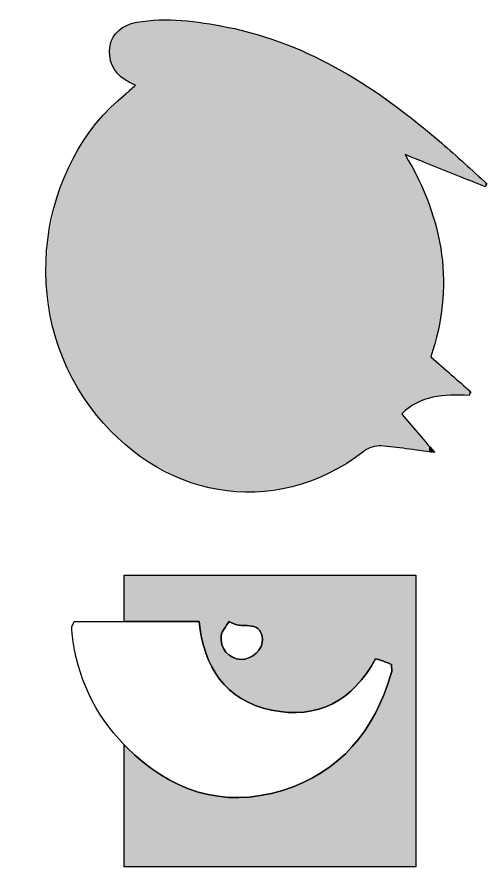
# Model space of a CAD drawing. Extents: x -31 to 92, y -55 to 26.
# Drawn here: x -7.27 to 14.32, y -53.03 to -13.97 of the extents above; entities that cross this region are included whole.
import ezdxf

# ---------------------------------------------------------------- set-up
doc = ezdxf.new("R2010")
doc.units = 0
doc.layers.add('LAYER_1', color=7, linetype='CONTINUOUS')

# ---------------------------------------------------------------- blocks, each defined once
blk = doc.blocks.new('*U2')
at = {"layer": 'LAYER_1', "color": 7, "extrusion": (0, 0, -1)}
for points in [[(2.352, -41.744), (2.352, -39.629), (2.246, -41.744)], [(2.246, -41.744), (2.352, -39.629), (2.246, -39.629)], [(2.246, -41.744), (2.246, -39.629), (1.475, -41.744)], [(1.475, -41.744), (2.246, -39.629), (1.475, -39.629)], [(1.475, -41.744), (1.475, -39.629), (0.668, -41.744)], [(0.668, -41.744), (1.475, -39.629), (0.668, -39.629)], [(0.668, -41.744), (0.668, -39.629), (-0.175, -41.744)], [(-0.175, -41.744), (0.668, -39.629), (-0.175, -39.629)], [(-0.175, -41.744), (-0.175, -39.629), (-1.054, -41.744)], [(-1.054, -41.744), (-0.175, -39.629), (-1.054, -39.629)], [(-1.054, -41.744), (-1.054, -39.629), (-1.087, -41.744)], [(-1.087, -41.744), (-1.054, -39.629), (-1.087, -39.629)], [(-1.201, -42.5), (-1.087, -39.629), (-1.201, -39.629)], [(-1.395, -43.199), (-1.201, -39.629), (-1.395, -39.629)], [(-1.67, -43.833), (-1.395, -39.629), (-1.67, -39.629)], [(-1.968, -44.298), (-1.67, -39.629), (-1.968, -39.629)], [(-2.032, -44.398), (-1.968, -39.629), (-2.032, -39.629)], [(-2.094, -44.465), (-2.032, -39.629), (-2.094, -39.629)], [(-2.094, -42.504), (-2.094, -39.629), (-2.097, -42.467)], [(-2.097, -42.467), (-2.094, -39.629), (-2.097, -39.629)], [(-2.097, -42.467), (-2.097, -39.629), (-2.103, -42.398)], [(-2.103, -42.398), (-2.097, -39.629), (-2.103, -39.629)], [(-2.103, -42.398), (-2.103, -39.629), (-2.111, -42.361)], [(-2.111, -42.361), (-2.103, -39.629), (-2.111, -39.629)], [(-2.111, -42.361), (-2.111, -39.629), (-2.121, -42.321)], [(-2.121, -42.321), (-2.111, -39.629), (-2.121, -39.629)], [(-2.121, -42.321), (-2.121, -39.629), (-2.135, -42.284)], [(-2.135, -42.284), (-2.121, -39.629), (-2.135, -39.629)], [(-2.135, -42.284), (-2.135, -39.629), (-2.151, -42.244)], [(-2.151, -42.244), (-2.135, -39.629), (-2.151, -39.629)], [(-2.151, -42.244), (-2.151, -39.629), (-2.169, -42.214)], [(-2.169, -42.214), (-2.151, -39.629), (-2.169, -39.629)], [(-2.169, -42.214), (-2.169, -39.629), (-2.212, -42.141)], [(-2.212, -42.141), (-2.169, -39.629), (-2.212, -39.629)], [(-2.212, -42.141), (-2.212, -39.629), (-2.242, -42.09)], [(-2.242, -42.09), (-2.212, -39.629), (-2.242, -39.629)], [(-2.242, -42.09), (-2.242, -39.629), (-2.263, -42.058)], [(-2.263, -42.058), (-2.242, -39.629), (-2.263, -39.629)], [(-2.263, -42.058), (-2.263, -39.629), (-2.323, -41.97)], [(-2.323, -41.97), (-2.263, -39.629), (-2.323, -39.629)], [(-2.323, -41.97), (-2.323, -39.629), (-2.389, -41.871)], [(-2.389, -41.871), (-2.323, -39.629), (-2.389, -39.629)], [(-2.389, -41.871), (-2.389, -39.629), (-2.462, -41.763)], [(-2.462, -41.763), (-2.389, -39.629), (-2.462, -39.629)], [(-2.462, -41.763), (-2.462, -39.629), (-2.474, -41.746)], [(-2.474, -41.746), (-2.462, -39.629), (-2.474, -39.629)], [(-2.484, -41.753), (-2.474, -39.629), (-2.484, -39.629)], [(-2.541, -41.789), (-2.484, -39.629), (-2.541, -39.629)], [(-2.581, -41.816), (-2.541, -39.629), (-2.581, -39.629)], [(-2.625, -41.835), (-2.581, -39.629), (-2.625, -39.629)], [(-2.695, -41.866), (-2.625, -39.629), (-2.695, -39.629)], [(-2.714, -41.871), (-2.695, -39.629), (-2.714, -39.629)], [(-2.807, -41.897), (-2.714, -39.629), (-2.807, -39.629)], [(-2.812, -41.899), (-2.807, -39.629), (-2.812, -39.629)], [(-2.903, -41.915), (-2.812, -39.629), (-2.903, -39.629)], [(-2.919, -41.917), (-2.903, -39.629), (-2.919, -39.629)], [(-2.932, -41.92), (-2.919, -39.629), (-2.932, -39.629)], [(-3.003, -41.924), (-2.932, -39.629), (-3.003, -39.629)], [(-3.03, -41.926), (-3.003, -39.629), (-3.03, -39.629)], [(-3.097, -41.93), (-3.03, -39.629), (-3.097, -39.629)], [(-3.192, -41.936), (-3.097, -39.629), (-3.192, -39.629)], [(-3.285, -41.942), (-3.192, -39.629), (-3.285, -39.629)], [(-3.377, -41.948), (-3.285, -39.629), (-3.377, -39.629)], [(-3.407, -41.95), (-3.377, -39.629), (-3.407, -39.629)], [(-3.467, -41.957), (-3.407, -39.629), (-3.467, -39.629)], [(-3.516, -41.963), (-3.467, -39.629), (-3.516, -39.629)], [(-3.552, -41.971), (-3.516, -39.629), (-3.552, -39.629)], [(-3.618, -41.986), (-3.552, -39.629), (-3.618, -39.629)], [(-3.633, -41.992), (-3.618, -39.629), (-3.633, -39.629)], [(-3.673, -42.008), (-3.633, -39.629), (-3.673, -39.629)], [(-3.709, -42.021), (-3.673, -39.629), (-3.709, -39.629)], [(-3.712, -42.023), (-3.709, -39.629), (-3.712, -39.629)], [(-3.778, -42.065), (-3.712, -39.629), (-3.778, -39.629)], [(-3.795, -42.076), (-3.778, -39.629), (-3.795, -39.629)], [(-3.839, -42.122), (-3.795, -39.629), (-3.839, -39.629)], [(-3.868, -42.152), (-3.839, -39.629), (-3.868, -39.629)], [(-3.893, -42.194), (-3.868, -39.629), (-3.893, -39.629)], [(-3.905, -42.214), (-3.893, -39.629), (-3.905, -39.629)], [(-3.927, -42.252), (-3.905, -39.629), (-3.927, -39.629)], [(-3.936, -42.28), (-3.927, -39.629), (-3.936, -39.629)], [(-3.97, -42.377), (-3.936, -39.629), (-3.97, -39.629)], [(-3.971, -42.38), (-3.97, -39.629), (-3.971, -39.629)], [(-3.992, -42.502), (-3.971, -39.629), (-3.992, -39.629)], [(-3.999, -42.541), (-3.992, -39.629), (-3.999, -39.629)], [(-4.002, -42.634), (-3.999, -39.629), (-4.002, -39.629)], [(-4.418, -45.825), (-4.002, -39.629), (-4.418, -39.629)], [(-4.926, -45.895), (-4.418, -39.629), (-4.926, -39.629)], [(-5.191, -45.932), (-4.926, -39.629), (-5.191, -39.629)], [(-5.191, -45.932), (-5.191, -39.629), (-5.871, -45.918)], [(-5.871, -45.918), (-5.191, -39.629), (-5.871, -39.629)], [(-5.871, -45.918), (-5.871, -39.629), (-5.915, -45.917)], [(-5.915, -45.917), (-5.871, -39.629), (-5.915, -39.629)], [(-5.915, -45.917), (-5.915, -39.629), (-6.591, -45.783)], [(-6.591, -45.783), (-5.915, -39.629), (-6.591, -39.629)], [(-6.591, -45.783), (-6.591, -39.629), (-6.718, -45.733)], [(-6.718, -45.733), (-6.591, -39.629), (-6.718, -39.629)], [(-6.718, -45.733), (-6.718, -39.629), (-7.215, -45.535)], [(-7.215, -45.535), (-6.718, -39.629), (-7.215, -39.629)], [(-7.215, -45.535), (-7.215, -39.629), (-7.469, -45.376)], [(-7.469, -45.376), (-7.215, -39.629), (-7.469, -39.629)], [(-7.469, -45.376), (-7.469, -39.629), (-7.789, -45.176)], [(-7.789, -45.176), (-7.469, -39.629), (-7.789, -39.629)], [(-7.789, -45.176), (-7.789, -39.629), (-8.129, -44.872)], [(-8.129, -44.872), (-7.789, -39.629), (-8.129, -39.629)], [(-8.129, -44.872), (-8.129, -39.629), (-8.31, -44.71)], [(-8.31, -44.71), (-8.129, -39.629), (-8.31, -39.629)], [(-8.31, -44.71), (-8.31, -39.629), (-8.701, -44.236)], [(-8.701, -44.236), (-8.31, -39.629), (-8.701, -39.629)], [(-8.701, -44.236), (-8.701, -39.629), (-8.779, -44.141)], [(-8.779, -44.141), (-8.701, -39.629), (-8.779, -39.629)], [(-8.779, -44.141), (-8.779, -39.629), (-9.188, -43.48)], [(-9.188, -43.48), (-8.779, -39.629), (-9.188, -39.629)], [(-9.188, -43.48), (-9.188, -39.629), (-9.193, -43.473)], [(-9.193, -43.473), (-9.188, -39.629), (-9.193, -39.629)], [(-9.398, -43.514), (-9.193, -39.629), (-9.398, -39.629)], [(-9.595, -43.593), (-9.398, -39.629), (-9.595, -39.629)], [(-9.923, -43.724), (-9.595, -39.629), (-9.923, -39.629)], [(-9.927, -43.726), (-9.923, -39.629), (-9.927, -39.629)], [(-9.927, -53.034), (-9.927, -39.629), (-11.054, -53.034)], [(-11.054, -53.034), (-9.927, -39.629), (-11.054, -39.629)], [(-2.097, -44.468), (-2.094, -42.504), (-2.097, -42.609)], [(-2.103, -44.474), (-2.097, -42.609), (-2.103, -42.649)], [(-2.111, -44.483), (-2.103, -42.649), (-2.111, -42.71)], [(-2.121, -44.493), (-2.111, -42.71), (-2.121, -42.748)], [(-2.135, -44.509), (-2.121, -42.748), (-2.135, -42.808)], [(-2.151, -44.526), (-2.135, -42.808), (-2.151, -42.852)], [(-2.169, -44.546), (-2.151, -42.852), (-2.169, -42.902)], [(-2.212, -44.592), (-2.169, -42.902), (-2.212, -42.991)], [(-2.242, -44.624), (-2.212, -42.991), (-2.242, -43.04)], [(-2.263, -44.647), (-2.242, -43.04), (-2.263, -43.075)], [(-2.323, -44.711), (-2.263, -43.075), (-2.323, -43.154)], [(-2.389, -44.783), (-2.323, -43.154), (-2.389, -43.225)], [(-2.462, -44.861), (-2.389, -43.225), (-2.462, -43.29)], [(-2.474, -44.874), (-2.462, -43.29), (-2.474, -43.298)], [(-2.484, -44.886), (-2.474, -43.298), (-2.484, -43.306)], [(-2.541, -44.927), (-2.484, -43.306), (-2.541, -43.347)], [(-2.581, -44.958), (-2.541, -43.347), (-2.581, -43.37)], [(-2.625, -44.99), (-2.581, -43.37), (-2.625, -43.395)], [(-2.695, -45.042), (-2.625, -43.395), (-2.695, -43.427)], [(-2.714, -45.056), (-2.695, -43.427), (-2.714, -43.435)], [(-2.807, -45.125), (-2.714, -43.435), (-2.807, -43.465)], [(-2.812, -45.129), (-2.807, -43.465), (-2.812, -43.467)], [(-2.903, -45.196), (-2.812, -43.467), (-2.903, -43.486)], [(-2.919, -45.208), (-2.903, -43.486), (-2.919, -43.487)], [(-2.932, -45.218), (-2.919, -43.487), (-2.932, -43.489)], [(-3.003, -45.27), (-2.932, -43.489), (-3.003, -43.495)], [(-9.923, -53.034), (-9.923, -44.14), (-9.927, -53.034)], [(-9.595, -53.034), (-9.595, -45.089), (-9.923, -53.034)], [(-9.398, -53.034), (-9.398, -45.515), (-9.595, -53.034)], [(-9.188, -53.034), (-9.188, -45.968), (-9.193, -53.034)], [(-9.193, -53.034), (-9.193, -45.959), (-9.398, -53.034)], [(-8.701, -53.034), (-8.701, -46.773), (-8.779, -53.034)], [(-8.779, -53.034), (-8.779, -46.645), (-9.188, -53.034)], [(-8.31, -53.034), (-8.31, -47.269), (-8.701, -53.034)], [(2.352, -53.034), (2.352, -47.417), (2.246, -53.034)], [(2.246, -53.034), (2.352, -47.417), (2.246, -47.53)], [(2.246, -53.034), (2.246, -47.53), (1.475, -53.034)], [(1.475, -53.034), (2.246, -47.53), (1.475, -48.22)], [(-8.129, -53.034), (-8.129, -47.499), (-8.31, -53.034)], [(-7.789, -53.034), (-7.789, -47.83), (-8.129, -53.034)], [(1.475, -53.034), (1.475, -48.22), (0.668, -53.034)], [(0.668, -53.034), (1.475, -48.22), (0.668, -48.798)], [(-7.215, -53.034), (-7.215, -48.327), (-7.469, -53.034)], [(-7.469, -53.034), (-7.469, -48.141), (-7.789, -53.034)], [(0.668, -53.034), (0.668, -48.798), (-0.175, -53.034)], [(-0.175, -53.034), (0.668, -48.798), (-0.175, -49.256)], [(-6.591, -53.034), (-6.591, -48.763), (-6.718, -53.034)], [(-6.718, -53.034), (-6.718, -48.694), (-7.215, -53.034)], [(-5.871, -53.034), (-5.871, -49.152), (-5.915, -53.034)], [(-5.915, -53.034), (-5.915, -49.128), (-6.591, -53.034)], [(-0.175, -53.034), (-0.175, -49.256), (-1.054, -53.034)], [(-1.054, -53.034), (-0.175, -49.256), (-1.054, -49.588)], [(-1.054, -53.034), (-1.054, -49.588), (-1.087, -53.034)], [(-1.087, -53.034), (-1.054, -49.588), (-1.087, -49.595)], [(-1.087, -53.034), (-1.087, -49.595), (-1.201, -53.034)], [(-1.201, -53.034), (-1.087, -49.595), (-1.201, -49.62)], [(-4.926, -53.034), (-4.926, -49.512), (-5.191, -53.034)], [(-5.191, -53.034), (-5.191, -49.412), (-5.871, -53.034)], [(-1.201, -53.034), (-1.201, -49.62), (-1.395, -53.034)], [(-1.395, -53.034), (-1.201, -49.62), (-1.395, -49.662)], [(-1.395, -53.034), (-1.395, -49.662), (-1.67, -53.034)], [(-1.67, -53.034), (-1.395, -49.662), (-1.67, -49.722)], [(-1.67, -53.034), (-1.67, -49.722), (-1.968, -53.034)], [(-1.968, -53.034), (-1.67, -49.722), (-1.968, -49.786)], [(-1.968, -53.034), (-1.968, -49.786), (-2.032, -53.034)], [(-2.032, -53.034), (-1.968, -49.786), (-2.032, -49.79)], [(-2.032, -53.034), (-2.032, -49.79), (-2.094, -53.034)], [(-2.094, -53.034), (-2.032, -49.79), (-2.094, -49.794)], [(-2.094, -53.034), (-2.094, -49.794), (-2.097, -53.034)], [(-2.097, -53.034), (-2.094, -49.794), (-2.097, -49.794)], [(-2.097, -53.034), (-2.097, -49.794), (-2.103, -53.034)], [(-2.103, -53.034), (-2.097, -49.794), (-2.103, -49.795)], [(-2.103, -53.034), (-2.103, -49.795), (-2.111, -53.034)], [(-2.111, -53.034), (-2.103, -49.795), (-2.111, -49.795)], [(-2.111, -53.034), (-2.111, -49.795), (-2.121, -53.034)], [(-2.121, -53.034), (-2.111, -49.795), (-2.121, -49.796)], [(-2.121, -53.034), (-2.121, -49.796), (-2.135, -53.034)], [(-2.135, -53.034), (-2.121, -49.796), (-2.135, -49.797)], [(-2.135, -53.034), (-2.135, -49.797), (-2.151, -53.034)], [(-2.151, -53.034), (-2.135, -49.797), (-2.151, -49.798)], [(-2.151, -53.034), (-2.151, -49.798), (-2.169, -53.034)], [(-2.169, -53.034), (-2.151, -49.798), (-2.169, -49.799)], [(-2.169, -53.034), (-2.169, -49.799), (-2.212, -53.034)], [(-2.212, -53.034), (-2.169, -49.799), (-2.212, -49.801)], [(-2.212, -53.034), (-2.212, -49.801), (-2.242, -53.034)], [(-2.242, -53.034), (-2.212, -49.801), (-2.242, -49.803)], [(-2.242, -53.034), (-2.242, -49.803), (-2.263, -53.034)], [(-2.263, -53.034), (-2.242, -49.803), (-2.263, -49.804)], [(-2.263, -53.034), (-2.263, -49.804), (-2.323, -53.034)], [(-2.323, -53.034), (-2.263, -49.804), (-2.323, -49.808)], [(-2.323, -53.034), (-2.323, -49.808), (-2.389, -53.034)], [(-2.389, -53.034), (-2.323, -49.808), (-2.389, -49.812)], [(-2.389, -53.034), (-2.389, -49.812), (-2.462, -53.034)], [(-2.462, -53.034), (-2.389, -49.812), (-2.462, -49.817)], [(-2.462, -53.034), (-2.462, -49.817), (-2.474, -53.034)], [(-2.474, -53.034), (-2.462, -49.817), (-2.474, -49.817)], [(-2.474, -53.034), (-2.474, -49.817), (-2.484, -53.034)], [(-2.484, -53.034), (-2.474, -49.817), (-2.484, -49.818)], [(-2.484, -53.034), (-2.484, -49.818), (-2.541, -53.034)], [(-2.541, -53.034), (-2.484, -49.818), (-2.541, -49.821)], [(-2.541, -53.034), (-2.541, -49.821), (-2.581, -53.034)], [(-2.581, -53.034), (-2.541, -49.821), (-2.581, -49.824)], [(-2.581, -53.034), (-2.581, -49.824), (-2.625, -53.034)], [(-2.625, -53.034), (-2.581, -49.824), (-2.625, -49.827)], [(-2.625, -53.034), (-2.625, -49.827), (-2.695, -53.034)], [(-2.695, -53.034), (-2.625, -49.827), (-2.695, -49.831)], [(-2.695, -53.034), (-2.695, -49.831), (-2.714, -53.034)], [(-2.714, -53.034), (-2.695, -49.831), (-2.714, -49.832)], [(-2.714, -53.034), (-2.714, -49.832), (-2.807, -53.034)], [(-2.807, -53.034), (-2.714, -49.832), (-2.807, -49.838)], [(-2.807, -53.034), (-2.807, -49.838), (-2.812, -53.034)], [(-2.812, -53.034), (-2.807, -49.838), (-2.812, -49.838)], [(-2.812, -53.034), (-2.812, -49.838), (-2.903, -53.034)], [(-2.903, -53.034), (-2.812, -49.838), (-2.903, -49.844)], [(-2.903, -53.034), (-2.903, -49.844), (-2.919, -53.034)], [(-2.919, -53.034), (-2.903, -49.844), (-2.919, -49.845)], [(-2.919, -53.034), (-2.919, -49.845), (-2.932, -53.034)], [(-2.932, -53.034), (-2.932, -49.843), (-3.003, -53.034)], [(-3.003, -53.034), (-3.003, -49.837), (-3.03, -53.034)], [(-3.03, -53.034), (-3.03, -49.834), (-3.097, -53.034)], [(-3.097, -53.034), (-3.097, -49.828), (-3.192, -53.034)], [(-3.192, -53.034), (-3.192, -49.82), (-3.285, -53.034)], [(-3.285, -53.034), (-3.285, -49.811), (-3.377, -53.034)], [(-3.377, -53.034), (-3.377, -49.803), (-3.407, -53.034)], [(-3.407, -53.034), (-3.407, -49.8), (-3.467, -53.034)], [(-3.467, -53.034), (-3.467, -49.795), (-3.516, -53.034)], [(-3.516, -53.034), (-3.516, -49.791), (-3.552, -53.034)], [(-3.552, -53.034), (-3.552, -49.787), (-3.618, -53.034)], [(-3.618, -53.034), (-3.618, -49.781), (-3.633, -53.034)], [(-3.633, -53.034), (-3.633, -49.78), (-3.673, -53.034)], [(-3.673, -53.034), (-3.673, -49.776), (-3.709, -53.034)], [(-3.709, -53.034), (-3.709, -49.773), (-3.712, -53.034)], [(-3.712, -53.034), (-3.712, -49.773), (-3.778, -53.034)], [(-3.778, -53.034), (-3.778, -49.767), (-3.795, -53.034)], [(-3.795, -53.034), (-3.795, -49.765), (-3.839, -53.034)], [(-3.839, -53.034), (-3.839, -49.761), (-3.868, -53.034)], [(-3.868, -53.034), (-3.868, -49.759), (-3.893, -53.034)], [(-3.893, -53.034), (-3.893, -49.757), (-3.905, -53.034)], [(-3.905, -53.034), (-3.905, -49.755), (-3.927, -53.034)], [(-3.927, -53.034), (-3.927, -49.75), (-3.936, -53.034)], [(-3.936, -53.034), (-3.936, -49.748), (-3.97, -53.034)], [(-3.97, -53.034), (-3.97, -49.74), (-3.971, -53.034)], [(-3.971, -53.034), (-3.971, -49.74), (-3.992, -53.034)], [(-3.992, -53.034), (-3.992, -49.735), (-3.999, -53.034)], [(-3.999, -53.034), (-3.999, -49.733), (-4.002, -53.034)], [(-4.002, -53.034), (-4.002, -49.732), (-4.418, -53.034)], [(-4.418, -53.034), (-4.418, -49.633), (-4.926, -53.034)]]:
    blk.add_solid(points, dxfattribs=at)
at = {"layer": 'LAYER_1', "color": 7}
for points in [[(1.087, -41.744), (1.087, -39.629), (1.201, -42.5)], [(1.201, -42.5), (1.201, -39.629), (1.395, -43.199)], [(1.395, -43.199), (1.395, -39.629), (1.67, -43.833)], [(1.67, -43.833), (1.67, -39.629), (1.968, -44.298)], [(1.968, -44.298), (1.968, -39.629), (2.032, -44.398)], [(2.032, -44.398), (2.032, -39.629), (2.094, -44.465)], [(2.474, -41.746), (2.474, -39.629), (2.484, -41.753)], [(2.484, -41.753), (2.484, -39.629), (2.541, -41.789)], [(2.541, -41.789), (2.541, -39.629), (2.581, -41.816)], [(2.581, -41.816), (2.581, -39.629), (2.625, -41.835)], [(2.625, -41.835), (2.625, -39.629), (2.695, -41.866)], [(2.695, -41.866), (2.695, -39.629), (2.714, -41.871)], [(2.714, -41.871), (2.714, -39.629), (2.807, -41.897)], [(2.807, -41.897), (2.807, -39.629), (2.812, -41.899)], [(2.812, -41.899), (2.812, -39.629), (2.903, -41.915)], [(2.903, -41.915), (2.903, -39.629), (2.919, -41.917)], [(2.919, -41.917), (2.919, -39.629), (2.932, -41.92)], [(2.932, -41.92), (2.932, -39.629), (3.003, -41.924)], [(3.003, -41.924), (3.003, -39.629), (3.03, -41.926)], [(3.03, -41.926), (3.03, -39.629), (3.097, -41.93)], [(3.097, -41.93), (3.097, -39.629), (3.192, -41.936)], [(3.192, -41.936), (3.192, -39.629), (3.285, -41.942)], [(3.285, -41.942), (3.285, -39.629), (3.377, -41.948)], [(3.377, -41.948), (3.377, -39.629), (3.407, -41.95)], [(3.407, -41.95), (3.407, -39.629), (3.467, -41.957)], [(3.467, -41.957), (3.467, -39.629), (3.516, -41.963)], [(3.516, -41.963), (3.516, -39.629), (3.552, -41.971)], [(3.552, -41.971), (3.552, -39.629), (3.618, -41.986)], [(3.618, -41.986), (3.618, -39.629), (3.633, -41.992)], [(3.633, -41.992), (3.633, -39.629), (3.673, -42.008)], [(3.673, -42.008), (3.673, -39.629), (3.709, -42.021)], [(3.709, -42.021), (3.709, -39.629), (3.712, -42.023)], [(3.712, -42.023), (3.712, -39.629), (3.778, -42.065)], [(3.778, -42.065), (3.778, -39.629), (3.795, -42.076)], [(3.795, -42.076), (3.795, -39.629), (3.839, -42.122)], [(3.839, -42.122), (3.839, -39.629), (3.868, -42.152)], [(3.868, -42.152), (3.868, -39.629), (3.893, -42.194)], [(3.893, -42.194), (3.893, -39.629), (3.905, -42.214)], [(3.905, -42.214), (3.905, -39.629), (3.927, -42.252)], [(3.927, -42.252), (3.927, -39.629), (3.936, -42.28)], [(3.936, -42.28), (3.936, -39.629), (3.97, -42.377)], [(3.97, -42.377), (3.97, -39.629), (3.971, -42.38)], [(3.971, -42.38), (3.971, -39.629), (3.992, -42.502)], [(3.992, -42.502), (3.992, -39.629), (3.999, -42.541)], [(3.999, -42.541), (3.999, -39.629), (4.002, -42.634)], [(4.002, -45.702), (4.002, -39.629), (4.418, -45.825)], [(4.418, -45.825), (4.418, -39.629), (4.926, -45.895)], [(4.926, -45.895), (4.926, -39.629), (5.191, -45.932)], [(9.193, -43.473), (9.193, -39.629), (9.398, -43.514)], [(9.398, -43.514), (9.398, -39.629), (9.595, -43.593)], [(9.595, -43.593), (9.595, -39.629), (9.923, -43.724)], [(9.923, -43.724), (9.923, -39.629), (9.927, -43.726)], [(2.094, -44.465), (2.094, -42.504), (2.097, -44.468)], [(2.097, -44.468), (2.097, -42.609), (2.103, -44.474)], [(2.103, -44.474), (2.103, -42.649), (2.111, -44.483)], [(2.111, -44.483), (2.111, -42.71), (2.121, -44.493)], [(2.121, -44.493), (2.121, -42.748), (2.135, -44.509)], [(2.135, -44.509), (2.135, -42.808), (2.151, -44.526)], [(2.151, -44.526), (2.151, -42.852), (2.169, -44.546)], [(2.169, -44.546), (2.169, -42.902), (2.212, -44.592)], [(3.905, -45.674), (3.893, -42.988), (3.905, -42.965)], [(3.927, -45.68), (3.905, -42.965), (3.927, -42.923)], [(3.905, -45.674), (3.905, -42.965), (3.927, -45.68)], [(3.936, -45.683), (3.927, -42.923), (3.936, -42.904)], [(3.927, -45.68), (3.927, -42.923), (3.936, -45.683)], [(3.97, -45.693), (3.936, -42.904), (3.97, -42.816)], [(3.936, -45.683), (3.936, -42.904), (3.97, -45.693)], [(3.971, -45.693), (3.97, -42.816), (3.971, -42.812)], [(3.97, -45.693), (3.97, -42.816), (3.971, -45.693)], [(3.992, -45.699), (3.971, -42.812), (3.992, -42.726)], [(3.971, -45.693), (3.971, -42.812), (3.992, -45.699)], [(3.999, -45.701), (3.992, -42.726), (3.999, -42.664)], [(3.992, -45.699), (3.992, -42.726), (3.999, -45.701)], [(4.002, -45.702), (3.999, -42.664), (4.002, -42.634)], [(3.999, -45.701), (3.999, -42.664), (4.002, -45.702)], [(2.212, -44.592), (2.212, -42.991), (2.242, -44.624)], [(2.242, -44.624), (2.242, -43.04), (2.263, -44.647)], [(2.263, -44.647), (2.263, -43.075), (2.323, -44.711)], [(2.323, -44.711), (2.323, -43.154), (2.389, -44.783)], [(2.389, -44.783), (2.389, -43.225), (2.462, -44.861)], [(2.462, -44.861), (2.462, -43.29), (2.474, -44.874)], [(2.474, -44.874), (2.474, -43.298), (2.484, -44.886)], [(2.484, -44.886), (2.484, -43.306), (2.541, -44.927)], [(2.541, -44.927), (2.541, -43.347), (2.581, -44.958)], [(3.516, -45.528), (3.467, -43.384), (3.516, -43.355)], [(3.552, -45.546), (3.516, -43.355), (3.552, -43.334)], [(3.516, -45.528), (3.516, -43.355), (3.552, -45.546)], [(3.618, -45.578), (3.552, -43.334), (3.618, -43.288)], [(3.552, -45.546), (3.552, -43.334), (3.618, -45.578)], [(3.633, -45.586), (3.618, -43.288), (3.633, -43.277)], [(3.618, -45.578), (3.618, -43.288), (3.633, -45.586)], [(3.673, -45.606), (3.633, -43.277), (3.673, -43.243)], [(3.633, -45.586), (3.633, -43.277), (3.673, -45.606)], [(3.709, -45.616), (3.673, -43.243), (3.709, -43.213)], [(3.673, -45.606), (3.673, -43.243), (3.709, -45.616)], [(3.712, -45.617), (3.709, -43.213), (3.712, -43.21)], [(3.709, -45.616), (3.709, -43.213), (3.712, -45.617)], [(3.778, -45.636), (3.712, -43.21), (3.778, -43.143)], [(3.712, -45.617), (3.712, -43.21), (3.778, -45.636)], [(3.795, -45.642), (3.778, -43.143), (3.795, -43.122)], [(3.778, -45.636), (3.778, -43.143), (3.795, -45.642)], [(3.839, -45.654), (3.795, -43.122), (3.839, -43.068)], [(3.795, -45.642), (3.795, -43.122), (3.839, -45.654)], [(3.868, -45.663), (3.839, -43.068), (3.868, -43.025)], [(3.839, -45.654), (3.839, -43.068), (3.868, -45.663)], [(3.893, -45.67), (3.868, -43.025), (3.893, -42.988)], [(3.868, -45.663), (3.868, -43.025), (3.893, -45.67)], [(3.893, -45.67), (3.893, -42.988), (3.905, -45.674)], [(2.581, -44.958), (2.581, -43.37), (2.625, -44.99)], [(2.625, -44.99), (2.625, -43.395), (2.695, -45.042)], [(2.695, -45.042), (2.695, -43.427), (2.714, -45.056)], [(2.714, -45.056), (2.714, -43.435), (2.807, -45.125)], [(2.807, -45.125), (2.807, -43.465), (2.812, -45.129)], [(2.812, -45.129), (2.812, -43.467), (2.903, -45.196)], [(2.903, -45.196), (2.903, -43.486), (2.919, -45.208)], [(2.919, -45.208), (2.919, -43.487), (2.932, -45.218)], [(2.932, -45.218), (2.932, -43.489), (3.003, -45.27)], [(3.003, -45.27), (3.003, -43.495), (3.03, -45.29)], [(3.03, -45.29), (3.003, -43.495), (3.03, -43.495)], [(3.097, -45.323), (3.03, -43.495), (3.097, -43.494)], [(3.03, -45.29), (3.03, -43.495), (3.097, -45.323)], [(3.192, -45.369), (3.097, -43.494), (3.192, -43.481)], [(3.097, -45.323), (3.097, -43.494), (3.192, -45.369)], [(3.285, -45.415), (3.192, -43.481), (3.285, -43.458)], [(3.192, -45.369), (3.192, -43.481), (3.285, -45.415)], [(3.377, -45.46), (3.285, -43.458), (3.377, -43.425)], [(3.285, -45.415), (3.285, -43.458), (3.377, -45.46)], [(3.407, -45.475), (3.377, -43.425), (3.407, -43.412)], [(3.377, -45.46), (3.377, -43.425), (3.407, -45.475)], [(3.467, -45.504), (3.407, -43.412), (3.467, -43.384)], [(3.407, -45.475), (3.407, -43.412), (3.467, -45.504)], [(3.467, -45.504), (3.467, -43.384), (3.516, -45.528)], [(9.927, -53.034), (9.923, -44.14), (9.927, -43.726)], [(9.923, -53.034), (9.595, -45.089), (9.923, -44.14)], [(9.595, -53.034), (9.398, -45.515), (9.595, -45.089)], [(9.398, -53.034), (9.193, -45.959), (9.398, -45.515)], [(9.188, -53.034), (8.779, -46.645), (9.188, -45.968)], [(9.193, -53.034), (9.188, -45.968), (9.193, -45.959)], [(8.701, -53.034), (8.31, -47.269), (8.701, -46.773)], [(8.779, -53.034), (8.701, -46.773), (8.779, -46.645)], [(8.31, -53.034), (8.129, -47.499), (8.31, -47.269)], [(8.129, -53.034), (7.789, -47.83), (8.129, -47.499)], [(7.789, -53.034), (7.469, -48.141), (7.789, -47.83)], [(7.215, -53.034), (6.718, -48.694), (7.215, -48.327)], [(7.469, -53.034), (7.215, -48.327), (7.469, -48.141)], [(6.591, -53.034), (5.915, -49.128), (6.591, -48.763)], [(6.718, -53.034), (6.591, -48.763), (6.718, -48.694)], [(5.871, -53.034), (5.191, -49.412), (5.871, -49.152)], [(5.915, -53.034), (5.871, -49.152), (5.915, -49.128)], [(4.926, -53.034), (4.418, -49.633), (4.926, -49.512)], [(5.191, -53.034), (4.926, -49.512), (5.191, -49.412)], [(2.932, -53.034), (2.919, -49.845), (2.932, -49.843)], [(3.003, -53.034), (2.932, -49.843), (3.003, -49.837)], [(3.03, -53.034), (3.003, -49.837), (3.03, -49.834)], [(3.097, -53.034), (3.03, -49.834), (3.097, -49.828)], [(3.192, -53.034), (3.097, -49.828), (3.192, -49.82)], [(3.285, -53.034), (3.192, -49.82), (3.285, -49.811)], [(3.377, -53.034), (3.285, -49.811), (3.377, -49.803)], [(3.407, -53.034), (3.377, -49.803), (3.407, -49.8)], [(3.467, -53.034), (3.407, -49.8), (3.467, -49.795)], [(3.516, -53.034), (3.467, -49.795), (3.516, -49.791)], [(3.552, -53.034), (3.516, -49.791), (3.552, -49.787)], [(3.618, -53.034), (3.552, -49.787), (3.618, -49.781)], [(3.633, -53.034), (3.618, -49.781), (3.633, -49.78)], [(3.673, -53.034), (3.633, -49.78), (3.673, -49.776)], [(3.709, -53.034), (3.673, -49.776), (3.709, -49.773)], [(3.712, -53.034), (3.709, -49.773), (3.712, -49.773)], [(3.778, -53.034), (3.712, -49.773), (3.778, -49.767)], [(3.795, -53.034), (3.778, -49.767), (3.795, -49.765)], [(3.839, -53.034), (3.795, -49.765), (3.839, -49.761)], [(3.868, -53.034), (3.839, -49.761), (3.868, -49.759)], [(3.893, -53.034), (3.868, -49.759), (3.893, -49.757)], [(3.905, -53.034), (3.893, -49.757), (3.905, -49.755)], [(3.927, -53.034), (3.905, -49.755), (3.927, -49.75)], [(3.936, -53.034), (3.927, -49.75), (3.936, -49.748)], [(3.97, -53.034), (3.936, -49.748), (3.97, -49.74)], [(3.971, -53.034), (3.97, -49.74), (3.971, -49.74)], [(3.992, -53.034), (3.971, -49.74), (3.992, -49.735)], [(3.999, -53.034), (3.992, -49.735), (3.999, -49.733)], [(4.002, -53.034), (3.999, -49.733), (4.002, -49.732)], [(4.418, -53.034), (4.002, -49.732), (4.418, -49.633)]]:
    blk.add_solid(points, dxfattribs=at)
blk = doc.blocks.new('*U6')
at = {"layer": 'LAYER_1', "color": 7}
for points in [[(-2.304, -16.861), (-2.597, -14.588), (-2.304, -14.397)], [(-2.262, -16.883), (-2.304, -14.397), (-2.262, -14.37)], [(-2.304, -16.861), (-2.304, -14.397), (-2.262, -16.883)], [(-2.235, -16.897), (-2.262, -14.37), (-2.235, -14.353)], [(-2.262, -16.883), (-2.262, -14.37), (-2.235, -16.897)], [(-1.838, -17.102), (-2.235, -14.353), (-1.838, -14.229)], [(-2.235, -16.897), (-2.235, -14.353), (-1.838, -17.102)], [(-1.791, -33.984), (-1.838, -14.229), (-1.791, -14.214)], [(-1.838, -33.948), (-1.838, -14.229), (-1.791, -33.984)], [(-1.227, -34.426), (-1.791, -14.214), (-1.227, -14.156)], [(-1.791, -33.984), (-1.791, -14.214), (-1.227, -34.426)], [(-0.746, -34.674), (-1.227, -14.156), (-0.746, -14.107)], [(-1.227, -34.426), (-1.227, -14.156), (-0.746, -34.674)], [(-0.746, -34.674), (-0.746, -14.107), (0.292, -35.208)], [(0.292, -35.208), (0.292, -14.129), (0.322, -35.224)], [(0.322, -35.224), (0.322, -14.133), (1.963, -35.69)], [(1.963, -35.69), (1.963, -14.373), (2.353, -35.718)], [(2.353, -35.718), (2.353, -14.43), (3.656, -35.809)], [(-2.665, -16.561), (-2.858, -14.903), (-2.665, -14.669)], [(-2.648, -16.575), (-2.665, -14.669), (-2.648, -14.65)], [(-2.665, -16.561), (-2.665, -14.669), (-2.648, -16.575)], [(-2.597, -16.617), (-2.648, -14.65), (-2.597, -14.588)], [(-2.648, -16.575), (-2.648, -14.65), (-2.597, -16.617)], [(-2.597, -16.617), (-2.597, -14.588), (-2.304, -16.861)], [(-2.904, -16.188), (-2.984, -15.243), (-2.904, -15.027)], [(-2.858, -16.259), (-2.904, -15.027), (-2.858, -14.903)], [(-2.904, -16.188), (-2.904, -15.027), (-2.858, -16.259)], [(-2.858, -16.259), (-2.858, -14.903), (-2.665, -16.561)], [(-2.997, -15.831), (-3.017, -15.755), (-2.997, -15.279)], [(-2.984, -15.882), (-2.997, -15.279), (-2.984, -15.243)], [(-2.997, -15.831), (-2.997, -15.279), (-2.984, -15.882)], [(-2.984, -15.882), (-2.984, -15.243), (-2.904, -16.188)], [(-1.838, -33.948), (-2.235, -17.464), (-1.838, -17.102)], [(-2.304, -33.583), (-2.597, -17.789), (-2.304, -17.526)], [(-2.262, -33.616), (-2.304, -17.526), (-2.262, -17.488)], [(-2.304, -33.583), (-2.304, -17.526), (-2.262, -33.616)], [(-2.235, -33.636), (-2.262, -17.488), (-2.235, -17.464)], [(-2.262, -33.616), (-2.262, -17.488), (-2.235, -33.636)], [(-2.235, -33.636), (-2.235, -17.464), (-1.838, -33.948)], [(-2.665, -33.294), (-2.858, -18.023), (-2.665, -17.849)], [(-2.648, -33.313), (-2.665, -17.849), (-2.648, -17.835)], [(-2.665, -33.294), (-2.665, -17.849), (-2.648, -33.313)], [(-2.597, -33.353), (-2.648, -17.835), (-2.597, -17.789)], [(-2.648, -33.313), (-2.648, -17.835), (-2.597, -33.353)], [(-2.597, -33.353), (-2.597, -17.789), (-2.304, -33.583)], [(9.453, -33.683), (9.453, -17.623), (9.997, -33.75)], [(-3.017, -32.898), (-3.632, -18.853), (-3.017, -18.172)], [(-2.997, -32.92), (-3.017, -18.172), (-2.997, -18.15)], [(-3.017, -32.898), (-3.017, -18.172), (-2.997, -32.92)], [(-2.984, -32.935), (-2.997, -18.15), (-2.984, -18.135)], [(-2.997, -32.92), (-2.997, -18.15), (-2.984, -32.935)], [(-2.904, -33.025), (-2.984, -18.135), (-2.904, -18.064)], [(-2.984, -32.935), (-2.984, -18.135), (-2.904, -33.025)], [(-2.858, -33.076), (-2.904, -18.064), (-2.858, -18.023)], [(-2.904, -33.025), (-2.904, -18.064), (-2.858, -33.076)], [(-2.858, -33.076), (-2.858, -18.023), (-2.665, -33.294)], [(9.997, -33.75), (9.997, -17.977), (10.398, -33.8)], [(10.551, -20.293), (10.551, -18.42), (11.075, -20.503)], [(-3.632, -32.205), (-3.902, -19.223), (-3.632, -18.853)], [(-3.632, -32.205), (-3.632, -18.853), (-3.017, -32.898)], [(11.075, -20.503), (11.075, -18.838), (11.171, -20.542)], [(11.171, -20.542), (11.171, -18.915), (11.659, -20.738)], [(-3.902, -31.9), (-4.204, -19.635), (-3.902, -19.223)], [(-3.902, -31.9), (-3.902, -19.223), (-3.632, -32.205)], [(11.659, -20.738), (11.659, -19.304), (11.739, -20.77)], [(11.739, -20.77), (11.739, -19.368), (11.833, -20.808)], [(11.833, -20.808), (11.833, -19.443), (11.915, -20.841)], [(11.915, -20.841), (11.915, -19.509), (12.013, -20.88)], [(-4.204, -31.447), (-4.484, -20.109), (-4.204, -19.635)], [(-4.204, -31.447), (-4.204, -19.635), (-3.902, -31.9)], [(12.013, -20.88), (12.013, -19.588), (12.071, -20.904)], [(12.071, -20.904), (12.071, -19.634), (12.223, -20.965)], [(12.223, -20.965), (12.223, -19.755), (12.233, -20.969)], [(12.233, -20.969), (12.233, -19.764), (12.264, -20.981)], [(12.264, -20.981), (12.264, -19.791), (12.317, -21.002)], [(12.317, -21.002), (12.317, -19.839), (12.649, -21.135)], [(-4.484, -31.026), (-4.699, -20.472), (-4.484, -20.109)], [(-4.484, -31.026), (-4.484, -20.109), (-4.204, -31.447)], [(12.649, -21.135), (12.649, -20.136), (13.499, -21.477)], [(-4.699, -30.619), (-4.966, -21.117), (-4.699, -20.472)], [(-4.699, -30.619), (-4.699, -20.472), (-4.484, -31.026)], [(13.499, -21.477), (13.499, -20.898), (13.568, -21.504)], [(13.568, -21.504), (13.568, -20.959), (14.241, -21.774)], [(-4.966, -30.111), (-5.35, -22.043), (-4.966, -21.117)], [(-4.966, -30.111), (-4.966, -21.117), (-4.699, -30.619)], [(-5.35, -29.163), (-5.447, -22.279), (-5.35, -22.043)], [(-5.35, -29.163), (-5.35, -22.043), (-4.966, -30.111)], [(-5.447, -28.833), (-5.637, -23.161), (-5.447, -22.279)], [(-5.447, -28.833), (-5.447, -22.279), (-5.35, -29.163)], [(-5.637, -28.19), (-5.863, -24.21), (-5.637, -23.161)], [(-5.637, -28.19), (-5.637, -23.161), (-5.447, -28.833)], [(-5.863, -26.664), (-5.932, -26.202), (-5.863, -24.21)], [(-5.863, -26.664), (-5.863, -24.21), (-5.637, -28.19)], [(12.649, -31.355), (12.649, -30.384), (13.499, -31.365)], [(10.398, -33.8), (10.398, -32.211), (10.551, -33.819)], [(10.551, -33.819), (10.551, -32.391), (11.075, -33.884)], [(11.075, -33.884), (11.075, -33.004), (11.171, -33.896)], [(11.171, -33.896), (11.171, -33.117), (11.659, -33.957)], [(11.659, -33.957), (11.659, -33.689), (11.739, -33.967)], [(11.739, -33.967), (11.739, -33.783), (11.833, -33.979)], [(11.833, -33.979), (11.833, -33.893), (11.915, -33.989)]]:
    blk.add_solid(points, dxfattribs=at)
at = {"layer": 'LAYER_1', "color": 7, "extrusion": (0, 0, -1)}
for points in [[(-0.292, -35.208), (0.746, -14.107), (-0.292, -14.129)], [(-0.322, -35.224), (-0.292, -14.129), (-0.322, -14.133)], [(-1.963, -35.69), (-0.322, -14.133), (-1.963, -14.373)], [(-2.353, -35.718), (-1.963, -14.373), (-2.353, -14.43)], [(-3.656, -35.809), (-2.353, -14.43), (-3.656, -14.75)], [(-3.656, -35.809), (-3.656, -14.75), (-3.759, -35.794)], [(-3.759, -35.794), (-3.656, -14.75), (-3.759, -14.775)], [(-3.759, -35.794), (-3.759, -14.775), (-5.106, -35.602)], [(-5.106, -35.602), (-3.759, -14.775), (-5.106, -15.232)], [(-5.106, -35.602), (-5.106, -15.232), (-5.364, -35.565)], [(-5.364, -35.565), (-5.106, -15.232), (-5.364, -15.344)], [(-5.364, -35.565), (-5.364, -15.344), (-6.212, -35.301)], [(-6.212, -35.301), (-5.364, -15.344), (-6.212, -15.711)], [(-6.212, -35.301), (-6.212, -15.711), (-6.397, -35.222)], [(-6.397, -35.222), (-6.212, -15.711), (-6.397, -15.791)], [(-6.397, -35.222), (-6.397, -15.791), (-7.049, -34.941)], [(-7.049, -34.941), (-6.397, -15.791), (-7.049, -16.133)], [(-7.049, -34.941), (-7.049, -16.133), (-7.639, -34.612)], [(-7.639, -34.612), (-7.049, -16.133), (-7.639, -16.442)], [(-7.639, -34.612), (-7.639, -16.442), (-7.871, -34.482)], [(-7.871, -34.482), (-7.639, -16.442), (-7.871, -16.593)], [(-7.871, -34.482), (-7.871, -16.593), (-8.673, -33.923)], [(-8.673, -33.923), (-7.871, -16.593), (-8.673, -17.115)], [(-8.673, -33.923), (-8.673, -17.115), (-9.044, -33.737)], [(-9.044, -33.737), (-8.673, -17.115), (-9.044, -17.357)], [(-9.044, -33.737), (-9.044, -17.357), (-9.453, -33.683)], [(-9.453, -33.683), (-9.044, -17.357), (-9.453, -17.623)], [(-9.997, -33.75), (-9.453, -17.623), (-9.997, -17.977)], [(-10.398, -33.8), (-9.997, -17.977), (-10.398, -18.298)], [(-10.398, -32.211), (-10.398, -18.298), (-10.551, -32.098)], [(-10.551, -32.098), (-10.398, -18.298), (-10.551, -18.42)], [(-11.075, -20.503), (-10.551, -18.42), (-11.075, -18.838)], [(-11.171, -20.542), (-11.075, -18.838), (-11.171, -18.915)], [(-11.659, -20.738), (-11.171, -18.915), (-11.659, -19.304)], [(-11.739, -20.77), (-11.659, -19.304), (-11.739, -19.368)], [(-11.833, -20.808), (-11.739, -19.368), (-11.833, -19.443)], [(-11.915, -20.841), (-11.833, -19.443), (-11.915, -19.509)], [(-12.013, -20.88), (-11.915, -19.509), (-12.013, -19.588)], [(-12.071, -20.904), (-12.013, -19.588), (-12.071, -19.634)], [(-12.223, -20.965), (-12.071, -19.634), (-12.223, -19.755)], [(-12.233, -20.969), (-12.223, -19.755), (-12.233, -19.764)], [(-12.264, -20.981), (-12.233, -19.764), (-12.264, -19.791)], [(-12.317, -21.002), (-12.264, -19.791), (-12.317, -19.839)], [(-12.649, -21.135), (-12.317, -19.839), (-12.649, -20.136)], [(-10.551, -32.098), (-10.551, -20.293), (-11.075, -31.711)], [(-11.075, -31.711), (-10.551, -20.293), (-11.075, -21.255)], [(-13.499, -21.477), (-12.649, -20.136), (-13.499, -20.898)], [(-13.568, -21.504), (-13.499, -20.898), (-13.568, -20.959)], [(-14.241, -21.774), (-13.568, -20.959), (-14.241, -21.562)], [(-11.075, -31.711), (-11.075, -21.255), (-11.171, -31.678)], [(-11.171, -31.678), (-11.075, -21.255), (-11.171, -21.432)], [(-11.171, -31.678), (-11.171, -21.432), (-11.659, -31.509)], [(-11.659, -31.509), (-11.171, -21.432), (-11.659, -22.575)], [(-14.241, -21.774), (-14.241, -21.562), (-14.318, -21.631)], [(-11.659, -31.509), (-11.659, -22.575), (-11.739, -31.481)], [(-11.739, -31.481), (-11.659, -22.575), (-11.739, -22.834)], [(-11.739, -29.585), (-11.739, -22.834), (-11.833, -29.249)], [(-11.833, -29.249), (-11.739, -22.834), (-11.833, -23.138)], [(-11.833, -29.249), (-11.833, -23.138), (-11.915, -28.955)], [(-11.915, -28.955), (-11.833, -23.138), (-11.915, -23.404)], [(-11.915, -28.955), (-11.915, -23.404), (-12.013, -28.602)], [(-12.013, -28.602), (-11.915, -23.404), (-12.013, -23.724)], [(-12.013, -28.602), (-12.013, -23.724), (-12.071, -28.394)], [(-12.071, -28.394), (-12.013, -23.724), (-12.071, -24.028)], [(-12.071, -28.394), (-12.071, -24.028), (-12.223, -27.462)], [(-12.223, -27.462), (-12.071, -24.028), (-12.223, -24.826)], [(-12.223, -27.462), (-12.223, -24.826), (-12.233, -27.4)], [(-12.233, -27.4), (-12.223, -24.826), (-12.233, -24.879)], [(-12.233, -27.4), (-12.233, -24.879), (-12.264, -27.214)], [(-12.264, -27.214), (-12.233, -24.879), (-12.264, -25.3)], [(-12.264, -27.214), (-12.264, -25.3), (-12.317, -26.042)], [(-11.739, -31.481), (-11.739, -29.585), (-11.833, -31.448)], [(-11.833, -31.448), (-11.739, -29.585), (-11.833, -29.668)], [(-11.833, -31.448), (-11.833, -29.668), (-11.915, -31.439)], [(-11.915, -31.439), (-11.833, -29.668), (-11.915, -29.74)], [(-11.915, -31.439), (-11.915, -29.74), (-12.013, -31.428)], [(-12.013, -31.428), (-11.915, -29.74), (-12.013, -29.827)], [(-12.013, -31.428), (-12.013, -29.827), (-12.071, -31.421)], [(-12.071, -31.421), (-12.013, -29.827), (-12.071, -29.878)], [(-12.071, -31.421), (-12.071, -29.878), (-12.223, -31.404)], [(-12.223, -31.404), (-12.071, -29.878), (-12.223, -30.011)], [(-12.223, -31.404), (-12.223, -30.011), (-12.233, -31.402)], [(-12.233, -31.402), (-12.223, -30.011), (-12.233, -30.02)], [(-12.233, -31.402), (-12.233, -30.02), (-12.264, -31.399)], [(-12.264, -31.399), (-12.233, -30.02), (-12.264, -30.046)], [(-12.264, -31.399), (-12.264, -30.046), (-12.317, -31.393)], [(-12.317, -31.393), (-12.264, -30.046), (-12.317, -30.093)], [(-12.317, -31.393), (-12.317, -30.093), (-12.649, -31.355)], [(-12.649, -31.355), (-12.317, -30.093), (-12.649, -30.384)], [(-13.499, -31.365), (-12.649, -30.384), (-13.499, -31.131)], [(-13.499, -31.365), (-13.499, -31.131), (-13.568, -31.192)], [(-10.551, -33.819), (-10.398, -32.211), (-10.551, -32.391)], [(-11.075, -33.884), (-10.551, -32.391), (-11.075, -33.004)], [(-11.171, -33.896), (-11.075, -33.004), (-11.171, -33.117)], [(-11.659, -33.957), (-11.171, -33.117), (-11.659, -33.689)], [(-11.739, -33.967), (-11.659, -33.689), (-11.739, -33.783)], [(-11.833, -33.979), (-11.739, -33.783), (-11.833, -33.893)]]:
    blk.add_solid(points, dxfattribs=at)
blk = doc.blocks.new('BLOCK_2')
at = {"layer": 'LAYER_1'}
for points, knots in [([(2.353, -14.43), (0.985, -14.16), (-0.394, -13.969), (-1.791, -14.214), (-2.429, -14.326), (-2.902, -14.745), (-2.997, -15.279), (-3.114, -15.937), (-2.863, -16.517), (-2.304, -16.861), (-2.169, -16.945), (-2.021, -17.008), (-1.838, -17.102), (-1.999, -17.249), (-2.123, -17.377), (-2.262, -17.488), (-6.306, -20.735), (-7.274, -27.363), (-3.902, -31.9), (-0.814, -36.054), (4.458, -37.179), (8.673, -33.923), (8.877, -33.765), (9.197, -33.664), (9.453, -33.683), (10.21, -33.737), (10.962, -33.864), (11.915, -33.989), (11.346, -33.322), (10.876, -32.771), (10.398, -32.211), (11.235, -31.358), (12.352, -31.312), (13.499, -31.365), (13.522, -31.307), (13.546, -31.249), (13.568, -31.192), (12.981, -30.676), (12.394, -30.16), (11.739, -29.585), (12.814, -26.395), (12.378, -23.324), (10.551, -20.293), (11.871, -20.823), (13.056, -21.299), (14.241, -21.774), (14.267, -21.726), (14.292, -21.679), (14.318, -21.631), (13.62, -21.005), (12.934, -20.366), (12.223, -19.755), (9.323, -17.26), (6.189, -15.19), (2.353, -14.43)], [0, 0, 0, 0, 1, 1, 1, 2, 2, 2, 3, 3, 3, 4, 4, 4, 5, 5, 5, 6, 6, 6, 7, 7, 7, 8, 8, 8, 9, 9, 9, 10, 10, 10, 11, 11, 11, 12, 12, 12, 13, 13, 13, 14, 14, 14, 15, 15, 15, 16, 16, 16, 17, 17, 17, 18, 18, 18, 18]), ([(-2.352, -41.744), (-1.22, -41.744), (-0.072, -41.744), (1.087, -41.744), (1.29, -43.831), (2.294, -45.374), (4.418, -45.825), (6.543, -46.277), (8.161, -45.384), (9.193, -43.473), (9.28, -43.49), (9.342, -43.493), (9.398, -43.514), (9.568, -43.578), (9.736, -43.649), (9.927, -43.726), (9.927, -43.867), (9.96, -44.014), (9.923, -44.14), (9.148, -46.758), (7.58, -48.689), (4.926, -49.512), (2.154, -50.372), (-0.236, -49.515), (-2.246, -47.53), (-2.283, -47.493), (-2.315, -47.454), (-2.352, -47.417), (-2.352, -47.417), (-2.352, -53.034), (-2.352, -53.034), (-2.352, -53.034), (11.054, -53.034), (11.054, -53.034), (11.054, -53.034), (11.054, -39.629), (11.054, -39.629), (11.054, -39.629), (-2.352, -39.629), (-2.352, -39.629), (-2.352, -39.629), (-2.352, -41.744), (-2.352, -41.744)], [0, 0, 0, 0, 1, 1, 1, 2, 2, 2, 3, 3, 3, 4, 4, 4, 5, 5, 5, 6, 6, 6, 7, 7, 7, 8, 8, 8, 9, 9, 9, 10, 10, 10, 11, 11, 11, 12, 12, 12, 13, 13, 13, 14, 14, 14, 14]), ([(4.926, -49.512), (7.58, -48.689), (9.148, -46.758), (9.923, -44.14), (9.96, -44.014), (9.927, -43.867), (9.927, -43.726), (9.736, -43.649), (9.568, -43.578), (9.398, -43.514), (9.342, -43.493), (9.28, -43.49), (9.193, -43.473), (8.161, -45.384), (6.543, -46.277), (4.418, -45.825), (2.294, -45.374), (1.29, -43.831), (1.087, -41.744), (-0.072, -41.744), (-1.22, -41.744), (-2.352, -41.744), (-3.126, -41.744), (-3.893, -41.744), (-4.646, -41.744), (-4.734, -41.946), (-4.764, -41.984), (-4.763, -42.02), (-4.762, -42.122), (-4.751, -42.224), (-4.739, -42.325), (-4.508, -44.293), (-3.727, -46.011), (-2.352, -47.417), (-2.315, -47.454), (-2.283, -47.493), (-2.246, -47.53), (-0.236, -49.515), (2.154, -50.372), (4.926, -49.512)], [0, 0, 0, 0, 1, 1, 1, 2, 2, 2, 3, 3, 3, 4, 4, 4, 5, 5, 5, 6, 6, 6, 7, 7, 7, 8, 8, 8, 9, 9, 9, 10, 10, 10, 11, 11, 11, 12, 12, 12, 13, 13, 13, 13]), ([(2.103, -42.398), (2.131, -42.19), (2.321, -42.003), (2.474, -41.746), (3.031, -42.18), (3.896, -41.59), (3.999, -42.541), (4.053, -43.04), (3.504, -43.516), (3.003, -43.495), (2.466, -43.473), (2.026, -42.972), (2.103, -42.398)], [0, 0, 0, 0, 1, 1, 1, 2, 2, 2, 3, 3, 3, 4, 4, 4, 4]), ([(3.003, -43.495), (3.504, -43.516), (4.053, -43.04), (3.999, -42.541), (3.896, -41.59), (3.031, -42.18), (2.474, -41.746), (2.321, -42.003), (2.131, -42.19), (2.103, -42.398), (2.026, -42.972), (2.466, -43.473), (3.003, -43.495)], [0, 0, 0, 0, 1, 1, 1, 2, 2, 2, 3, 3, 3, 4, 4, 4, 4])]:
    blk.add_open_spline(points, degree=3, knots=knots, dxfattribs=at)
at = {"layer": 'LAYER_1', "color": 7}
for name in ['*U6', '*U2']:
    blk.add_blockref(name, (0, 0), dxfattribs=at)

msp = doc.modelspace()

# ---------------------------------------------------------------- block references
at = {"layer": 'LAYER_1'}
msp.add_blockref('BLOCK_2', (0, 0), dxfattribs=at)

doc.saveas('drawing.dxf')
